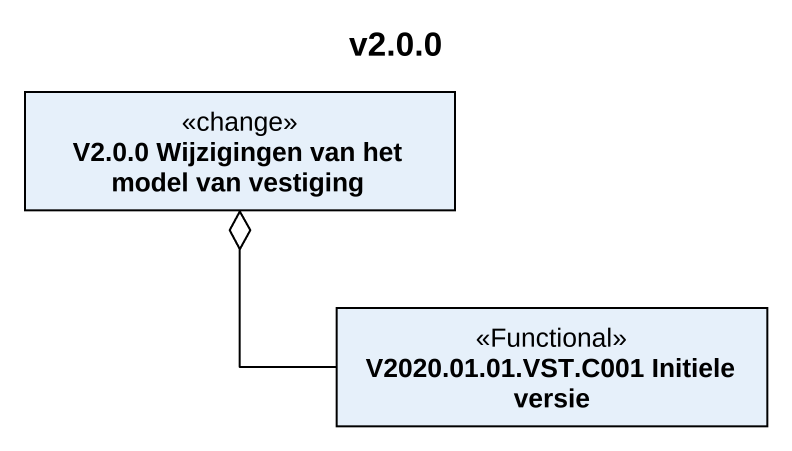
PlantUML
@startuml
title v2.0.0
hide circle
hide empty members
class "V2.0.0 Wijzigingen van het model van vestiging" as V2_0_0_Wijzigingen_van_het <<change>>
class "V2020.01.01.VST.C001 Initiele versie" as V2020_01_01_VST_C001 <<Functional>>
V2020_01_01_VST_C001 -up-o V2_0_0_Wijzigingen_van_het
@enduml
